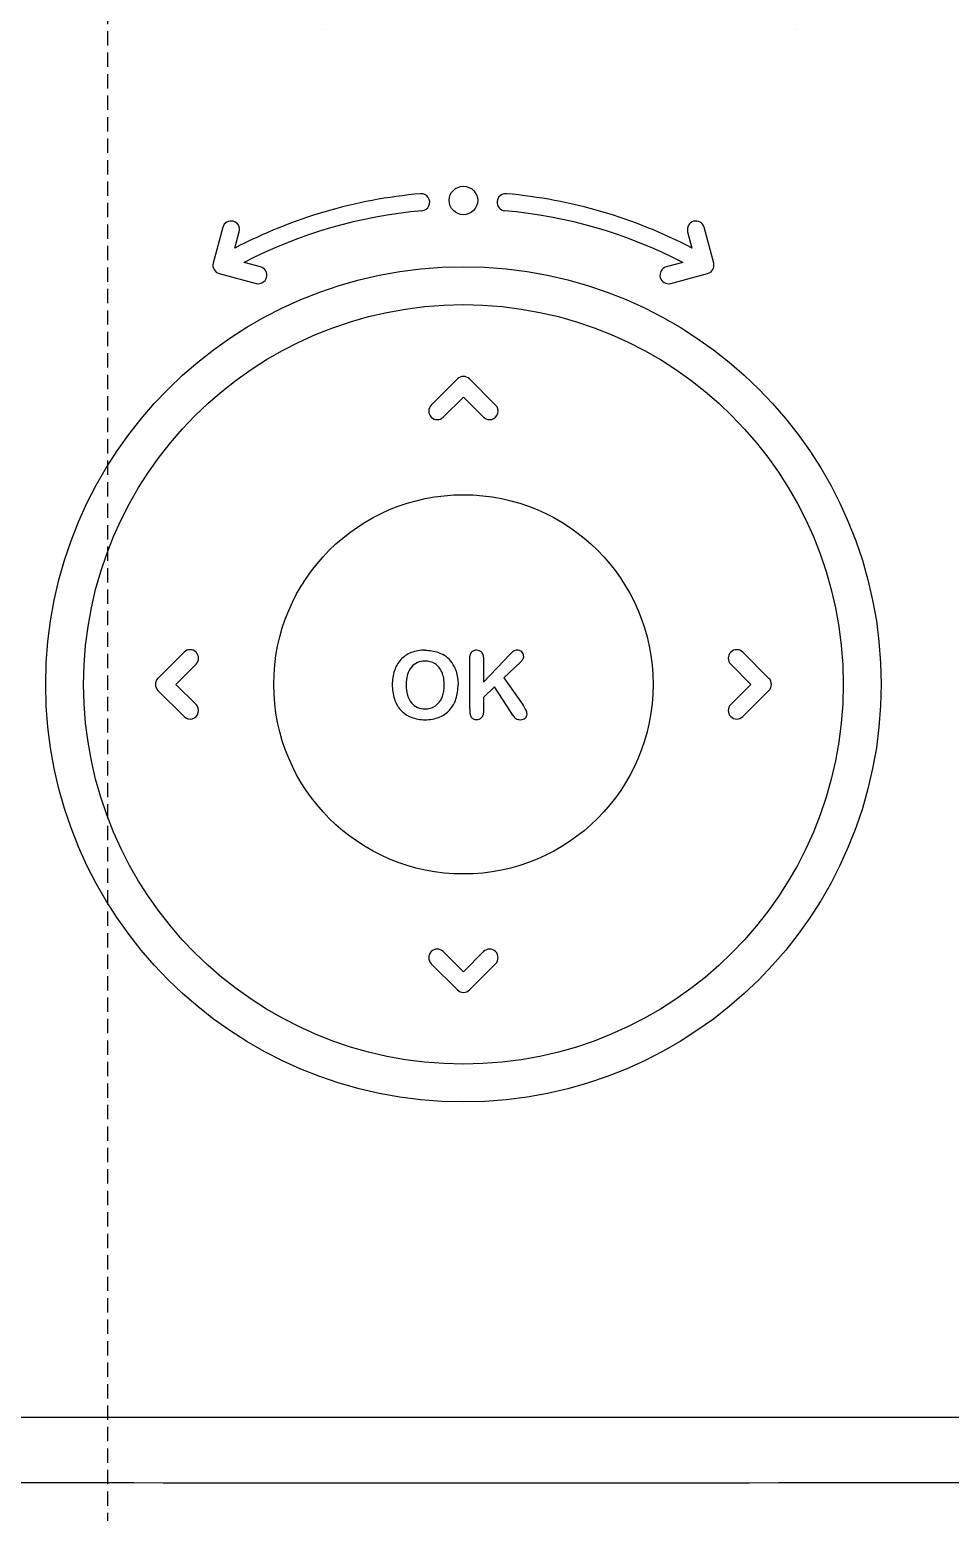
# Model space of a CAD drawing. Extents: x 0 to 171, y 0 to 414.
# Drawn here: x 82.8 to 114.9, y 253.4 to 305.2 of the extents above; entities that cross this region are included whole.
import ezdxf

# ---------------------------------------------------------------- set-up
doc = ezdxf.new("R2010")
doc.units = 0
doc.linetypes.add('DASHED', pattern=[0.75, 0.5, -0.25])
doc.layers.add('-15N-THT. THIẾT BỊ ĐÓNG MỞ', color=40, linetype='CONTINUOUS')

# ---------------------------------------------------------------- blocks, each defined once
blk = doc.blocks.new('06 - N - SC VSD ATV630U75~D11N4')
at = {"layer": '-15N-THT. THIẾT BỊ ĐÓNG MỞ', "color": 6, "linetype": 'DASHED'}
blk.add_line((0, 206.951), (0, -206.951), dxfattribs=at)
at = {"layer": '-15N-THT. THIẾT BỊ ĐÓNG MỞ'}
for p, q in [((7.606, 98.254), (7.606, 98.254)), ((24.01, 98.254), (24.01, 98.254)), ((10.929, 92.522), (10.929, 92.522)), ((11.253, 92.225), (11.253, 92.225)), ((11.931, 92.289), (11.931, 92.289)), ((12.925, 92.289), (12.925, 92.289)), ((13.603, 92.225), (13.603, 92.225)), ((13.927, 92.522), (13.927, 92.522)), ((10.981, 91.928), (10.981, 91.928)), ((13.875, 91.928), (13.875, 91.928)), ((4.023, 91.351), (3.689, 90.102)), ((4.023, 91.351), (4.023, 91.351)), ((4.446, 90.623), (4.599, 91.196)), ((4.599, 91.196), (4.599, 91.196)), ((4.61, 91.273), (4.61, 91.273)), ((20.246, 91.273), (20.246, 91.273)), ((20.256, 91.196), (20.256, 91.196)), ((20.256, 91.196), (20.409, 90.623)), ((20.832, 91.351), (20.832, 91.351)), ((21.167, 90.102), (20.832, 91.351)), ((4.446, 90.623), (4.446, 90.623)), ((20.409, 90.623), (20.409, 90.623)), ((4.772, 90.121), (4.772, 90.121)), ((5.345, 89.967), (4.772, 90.121)), ((20.084, 90.121), (19.511, 89.967)), ((20.084, 90.121), (20.084, 90.121)), ((3.679, 90.025), (3.679, 90.025)), ((3.689, 90.102), (3.689, 90.102)), ((3.9, 89.737), (3.9, 89.737)), ((3.9, 89.737), (5.19, 89.391)), ((5.345, 89.967), (5.345, 89.967)), ((5.566, 89.679), (5.566, 89.679)), ((12.428, 89.974), (12.428, 89.974)), ((19.29, 89.679), (19.29, 89.679)), ((19.511, 89.967), (19.511, 89.967)), ((19.665, 89.391), (20.956, 89.737)), ((20.956, 89.737), (20.956, 89.737)), ((21.167, 90.102), (21.167, 90.102)), ((21.177, 90.025), (21.177, 90.025)), ((5.19, 89.391), (5.19, 89.391)), ((19.665, 89.391), (19.665, 89.391)), ((12.428, 88.649), (12.428, 88.649)), ((12.217, 86.057), (11.303, 85.143)), ((12.217, 86.057), (12.217, 86.057)), ((12.639, 86.057), (12.639, 86.057)), ((13.553, 85.143), (12.639, 86.057)), ((11.216, 84.932), (11.216, 84.932)), ((11.303, 85.143), (11.303, 85.143)), ((11.725, 84.721), (12.428, 85.424)), ((12.428, 85.424), (12.428, 85.424)), ((12.428, 85.424), (13.131, 84.721)), ((13.553, 85.143), (13.553, 85.143)), ((13.64, 84.932), (13.64, 84.932)), ((11.725, 84.721), (11.725, 84.721)), ((13.131, 84.721), (13.131, 84.721)), ((12.428, 82.01), (12.428, 82.01)), ((2.672, 76.512), (1.758, 75.598)), ((2.672, 76.512), (2.672, 76.512)), ((3.182, 76.301), (3.182, 76.301)), ((10.244, 76.255), (10.244, 76.255)), ((10.603, 76.496), (10.603, 76.496)), ((10.819, 76.149), (10.819, 76.149)), ((11.083, 76.581), (11.145, 76.58)), ((11.083, 76.581), (11.083, 76.581)), ((11.083, 76.203), (11.083, 76.203)), ((11.145, 76.58), (11.207, 76.576)), ((11.207, 76.576), (11.267, 76.57)), ((11.267, 76.57), (11.327, 76.562)), ((11.327, 76.562), (11.385, 76.552)), ((11.385, 76.552), (11.443, 76.538)), ((11.443, 76.538), (11.499, 76.522)), ((11.499, 76.522), (11.554, 76.504)), ((11.554, 76.504), (11.607, 76.483)), ((11.607, 76.483), (11.659, 76.459)), ((11.659, 76.459), (11.709, 76.432)), ((11.709, 76.432), (11.709, 76.432)), ((12.65, 76.309), (12.651, 76.326)), ((12.65, 76.293), (12.65, 76.309)), ((12.65, 74.548), (12.65, 76.293)), ((12.65, 76.293), (12.65, 76.293)), ((12.651, 76.326), (12.652, 76.342)), ((12.652, 76.342), (12.654, 76.359)), ((12.654, 76.359), (12.656, 76.374)), ((12.656, 76.374), (12.659, 76.39)), ((12.659, 76.39), (12.662, 76.405)), ((12.662, 76.405), (12.666, 76.42)), ((12.666, 76.42), (12.671, 76.434)), ((12.671, 76.434), (12.676, 76.448)), ((12.676, 76.448), (12.682, 76.461)), ((12.682, 76.461), (12.688, 76.474)), ((12.688, 76.474), (12.696, 76.486)), ((12.696, 76.486), (12.704, 76.498)), ((12.704, 76.498), (12.712, 76.509)), ((12.712, 76.509), (12.712, 76.509)), ((12.885, 76.581), (12.885, 76.581)), ((13.058, 76.509), (13.067, 76.498)), ((13.058, 76.509), (13.058, 76.509)), ((13.067, 76.498), (13.076, 76.487)), ((13.076, 76.487), (13.084, 76.475)), ((13.084, 76.475), (13.091, 76.462)), ((13.091, 76.462), (13.097, 76.449)), ((13.097, 76.449), (13.103, 76.435)), ((13.103, 76.435), (13.108, 76.421)), ((13.108, 76.421), (13.112, 76.406)), ((13.112, 76.406), (13.116, 76.391)), ((13.116, 76.391), (13.119, 76.375)), ((13.119, 76.375), (13.121, 76.359)), ((13.121, 76.359), (13.123, 76.343)), ((13.123, 76.343), (13.124, 76.326)), ((13.124, 76.326), (13.125, 76.309)), ((13.125, 75.47), (14.058, 76.443)), ((13.125, 76.309), (13.125, 76.293)), ((13.125, 76.293), (13.125, 75.47)), ((13.125, 76.293), (13.125, 76.293)), ((14.42, 76.168), (13.842, 75.62)), ((14.058, 76.443), (14.058, 76.443)), ((14.172, 76.547), (14.172, 76.547)), ((14.298, 76.581), (14.298, 76.581)), ((14.432, 76.18), (14.42, 76.168)), ((14.42, 76.168), (14.42, 76.168)), ((14.444, 76.192), (14.432, 76.18)), ((14.455, 76.205), (14.444, 76.192)), ((14.466, 76.218), (14.455, 76.205)), ((14.463, 76.52), (14.463, 76.52)), ((14.476, 76.231), (14.466, 76.218)), ((14.485, 76.245), (14.476, 76.231)), ((14.494, 76.258), (14.485, 76.245)), ((14.501, 76.272), (14.494, 76.258)), ((14.508, 76.286), (14.501, 76.272)), ((14.514, 76.301), (14.508, 76.286)), ((14.519, 76.315), (14.514, 76.301)), ((14.522, 76.33), (14.519, 76.315)), ((14.525, 76.344), (14.522, 76.33)), ((14.527, 76.359), (14.525, 76.344)), ((14.527, 76.374), (14.527, 76.359)), ((14.527, 76.374), (14.527, 76.374)), ((21.674, 76.301), (21.674, 76.301)), ((22.183, 76.512), (22.183, 76.512)), ((23.097, 75.598), (22.183, 76.512)), ((2.391, 75.388), (3.094, 76.091)), ((3.094, 76.091), (3.094, 76.091)), ((10.019, 75.87), (10.019, 75.87)), ((10.474, 75.731), (10.474, 75.731)), ((10.612, 75.993), (10.612, 75.993)), ((11.437, 76.105), (11.437, 76.105)), ((11.674, 75.82), (11.674, 75.82)), ((12.106, 76.011), (12.13, 75.958)), ((12.106, 76.011), (12.106, 76.011)), ((12.13, 75.958), (12.152, 75.905)), ((12.152, 75.905), (12.171, 75.85)), ((12.171, 75.85), (12.188, 75.793)), ((12.188, 75.793), (12.202, 75.736)), ((12.202, 75.736), (12.214, 75.677)), ((12.214, 75.677), (12.224, 75.618)), ((12.224, 75.618), (12.231, 75.557)), ((13.842, 75.62), (14.508, 74.667)), ((13.842, 75.62), (13.842, 75.62)), ((21.761, 76.091), (21.761, 76.091)), ((21.761, 76.091), (22.464, 75.388)), ((1.671, 75.388), (1.671, 75.388)), ((1.758, 75.598), (1.758, 75.598)), ((1.758, 75.177), (1.758, 75.177)), ((1.758, 75.177), (2.672, 74.263)), ((2.391, 75.388), (2.391, 75.388)), ((3.094, 74.685), (2.391, 75.388)), ((9.942, 75.374), (9.942, 75.374)), ((10.424, 75.374), (10.424, 75.374)), ((11.722, 75.057), (11.732, 75.099)), ((11.732, 75.099), (11.74, 75.142)), ((11.74, 75.142), (11.747, 75.187)), ((11.747, 75.187), (11.752, 75.232)), ((11.752, 75.232), (11.756, 75.278)), ((11.756, 75.278), (11.758, 75.326)), ((11.758, 75.326), (11.759, 75.374)), ((11.759, 75.374), (11.759, 75.374)), ((12.231, 75.557), (12.236, 75.496)), ((12.236, 75.496), (12.239, 75.434)), ((12.239, 75.434), (12.24, 75.371)), ((12.24, 75.371), (12.24, 75.371)), ((13.125, 75.47), (13.125, 75.47)), ((13.514, 75.302), (13.125, 74.929)), ((14.076, 74.438), (13.514, 75.302)), ((13.514, 75.302), (13.514, 75.302)), ((22.464, 75.388), (21.761, 74.685)), ((22.183, 74.263), (23.097, 75.177)), ((22.464, 75.388), (22.464, 75.388)), ((23.097, 75.598), (23.097, 75.598)), ((23.097, 75.177), (23.097, 75.177)), ((23.184, 75.388), (23.184, 75.388)), ((3.094, 74.685), (3.094, 74.685)), ((10.016, 74.883), (10.016, 74.883)), ((10.473, 75.012), (10.473, 75.012)), ((10.616, 74.743), (10.616, 74.743)), ((10.827, 74.585), (10.827, 74.585)), ((11.424, 74.623), (11.451, 74.641)), ((11.424, 74.623), (11.424, 74.623)), ((11.451, 74.641), (11.478, 74.66)), ((11.478, 74.66), (11.503, 74.681)), ((11.503, 74.681), (11.528, 74.703)), ((11.528, 74.703), (11.551, 74.727)), ((11.551, 74.727), (11.573, 74.753)), ((11.573, 74.753), (11.594, 74.78)), ((11.594, 74.78), (11.614, 74.809)), ((11.614, 74.809), (11.633, 74.839)), ((11.633, 74.839), (11.651, 74.872)), ((11.651, 74.872), (11.668, 74.905)), ((11.668, 74.905), (11.684, 74.941)), ((11.668, 74.905), (11.668, 74.905)), ((11.684, 74.941), (11.698, 74.978)), ((11.698, 74.978), (11.711, 75.017)), ((11.711, 75.017), (11.722, 75.057)), ((12.166, 74.876), (12.166, 74.876)), ((13.125, 74.929), (13.125, 74.444)), ((13.125, 74.929), (13.125, 74.929)), ((14.508, 74.667), (14.508, 74.667)), ((21.761, 74.685), (21.761, 74.685)), ((2.672, 74.263), (2.672, 74.263)), ((3.182, 74.474), (3.182, 74.474)), ((10.236, 74.493), (10.236, 74.493)), ((10.6, 74.243), (10.6, 74.243)), ((11.09, 74.532), (11.09, 74.532)), ((11.093, 74.154), (11.093, 74.154)), ((11.584, 74.241), (11.584, 74.241)), ((11.945, 74.491), (11.945, 74.491)), ((12.65, 74.548), (12.65, 74.548)), ((12.655, 74.377), (12.655, 74.377)), ((12.682, 74.273), (12.682, 74.273)), ((12.768, 74.186), (12.768, 74.186)), ((12.885, 74.154), (12.885, 74.154)), ((13.067, 74.236), (13.058, 74.225)), ((13.058, 74.225), (13.058, 74.225)), ((13.076, 74.247), (13.067, 74.236)), ((13.084, 74.259), (13.076, 74.247)), ((13.091, 74.272), (13.084, 74.259)), ((13.097, 74.286), (13.091, 74.272)), ((13.103, 74.3), (13.097, 74.286)), ((13.108, 74.314), (13.103, 74.3)), ((13.112, 74.329), (13.108, 74.314)), ((13.116, 74.345), (13.112, 74.329)), ((13.119, 74.36), (13.116, 74.345)), ((13.121, 74.376), (13.119, 74.36)), ((13.123, 74.393), (13.121, 74.376)), ((13.124, 74.41), (13.123, 74.393)), ((13.125, 74.427), (13.124, 74.41)), ((13.125, 74.444), (13.125, 74.427)), ((13.125, 74.444), (13.125, 74.444)), ((14.152, 74.309), (14.076, 74.438)), ((14.076, 74.438), (14.076, 74.438)), ((14.152, 74.309), (14.152, 74.309)), ((14.259, 74.197), (14.259, 74.197)), ((14.42, 74.154), (14.42, 74.154)), ((14.586, 74.212), (14.586, 74.212)), ((14.613, 74.492), (14.613, 74.492)), ((14.649, 74.348), (14.649, 74.348)), ((21.674, 74.474), (21.674, 74.474)), ((22.183, 74.263), (22.183, 74.263)), ((12.428, 68.765), (12.428, 68.765)), ((11.216, 65.843), (11.216, 65.843)), ((11.725, 66.054), (11.725, 66.054)), ((12.428, 65.351), (11.725, 66.054)), ((13.131, 66.054), (12.428, 65.351)), ((13.131, 66.054), (13.131, 66.054)), ((13.64, 65.843), (13.64, 65.843)), ((11.303, 65.632), (11.303, 65.632)), ((11.303, 65.632), (12.217, 64.718)), ((12.428, 65.351), (12.428, 65.351)), ((12.639, 64.718), (13.553, 65.632)), ((13.553, 65.632), (13.553, 65.632)), ((12.217, 64.718), (12.217, 64.718)), ((12.639, 64.718), (12.639, 64.718)), ((12.428, 62.126), (12.428, 62.126)), ((12.428, 60.802), (12.428, 60.802)), ((44.833, 49.786), (-20.481, 49.786))]:
    blk.add_line(p, q, dxfattribs=at)
for centre, radius in [((12.428, 92.289), 0.497), ((12.428, 75.388), 14.586), ((12.428, 75.388), 13.262), ((12.428, 75.388), 6.623)]:
    blk.add_circle(centre, radius, dxfattribs=at)
for centre, radius, start, end in [((12.428, 75.388), 17.2, 95, 117.6489), ((10.955, 92.225), 0.298, 275, 95.0001), ((13.901, 92.225), 0.298, 85, 264.9999), ((12.428, 75.388), 17.2, 62.3511, 85), ((12.428, 75.388), 16.603, 95, 117.4579), ((12.428, 75.388), 16.603, 62.5421, 85), ((4.311, 91.273), 0.298, 345, 165), ((20.544, 91.273), 0.298, 15, 195), ((3.977, 90.025), 0.298, 165, 255), ((5.267, 89.679), 0.298, 255, 74.9999), ((19.588, 89.679), 0.298, 105, 285), ((20.879, 90.025), 0.298, 285.0001, 15), ((12.428, 85.846), 0.298, 45, 135), ((11.514, 84.932), 0.298, 135, 315), ((13.342, 84.932), 0.298, 225, 45), ((2.883, 76.301), 0.298, 315, 135), ((11.022, 75.541), 1.055, 137.4532, 161.8252), ((10.955, 75.584), 0.977, 111.1227, 136.6945), ((11.064, 75.288), 1.293, 89.1529, 110.8849), ((11.052, 75.622), 0.576, 113.8223, 139.8576), ((11.079, 75.553), 0.65, 89.6691, 113.6178), ((11.092, 75.546), 0.657, 58.3505, 90.7887), ((11.238, 75.59), 0.964, 25.8664, 60.7708), ((12.875, 76.363), 0.218, 87.2202, 138.0196), ((12.892, 76.353), 0.227, 43.0616, 91.6986), ((14.684, 75.874), 0.846, 127.2476, 137.7002), ((14.288, 76.364), 0.217, 87.3195, 122.4532), ((14.307, 76.35), 0.231, 47.4225, 92.0763), ((14.331, 76.375), 0.196, 359.8426, 47.6145), ((21.972, 76.301), 0.298, 45, 225), ((11.479, 75.39), 1.537, 161.8006, 180.596), ((11.604, 75.392), 1.18, 163.306, 180.8657), ((11.2, 75.516), 0.758, 140.956, 163.5047), ((11.099, 75.582), 0.623, 22.4367, 57.115), ((10.653, 75.396), 1.106, 358.8406, 22.5341), ((1.969, 75.388), 0.298, 135, 225), ((11.516, 75.358), 1.574, 179.413, 197.5736), ((11.638, 75.355), 1.214, 179.1235, 196.4238), ((10.665, 75.354), 1.575, 342.3467, 0.6037), ((22.886, 75.388), 0.298, 315, 45), ((2.883, 74.474), 0.298, 225, 45), ((11.046, 75.208), 1.081, 197.5378, 221.4264), ((11.189, 75.22), 0.745, 196.168, 219.7459), ((11.069, 75.127), 0.594, 220.2861, 245.9741), ((11.082, 75.174), 0.642, 246.5848, 270.6609), ((11.094, 75.175), 0.642, 269.6028, 300.9075), ((11.153, 75.201), 1.064, 318.141, 342.246), ((13.513, 73.95), 1.226, 26.2226, 35.7621), ((21.972, 74.474), 0.298, 135, 315), ((10.951, 75.144), 0.967, 222.3226, 248.7363), ((11.074, 75.467), 1.313, 248.8363, 270.8152), ((11.115, 75.463), 1.309, 269.0235, 290.9957), ((11.23, 75.14), 0.967, 291.5185, 317.7881), ((14.97, 74.527), 2.321, 179.4688, 183.6996), ((12.921, 74.39), 0.266, 182.7776, 206.1054), ((12.869, 74.374), 0.213, 208.3502, 241.7317), ((12.887, 74.394), 0.239, 240.1693, 269.5432), ((12.892, 74.384), 0.229, 268.3194, 316.3212), ((14.46, 74.493), 0.359, 210.8148, 235.7833), ((14.408, 74.438), 0.284, 238.2847, 272.4122), ((14.432, 74.39), 0.236, 267.1994, 310.9875), ((14.469, 74.348), 0.18, 310.7619, 359.9445), ((14.307, 74.339), 0.342, 1.5115, 26.5102), ((11.514, 65.843), 0.298, 45, 225), ((13.342, 65.843), 0.298, 315, 135), ((12.428, 64.929), 0.298, 225, 315), ((12.176, 16862.937), 16815.434, 269.8884155, 270.1116223)]:
    blk.add_arc(centre, radius, start, end, dxfattribs=at)

msp = doc.modelspace()

# ---------------------------------------------------------------- block references
msp.add_blockref('06 - N - SC VSD ATV630U75~D11N4', (85.5, 206.951))

doc.saveas('drawing.dxf')
